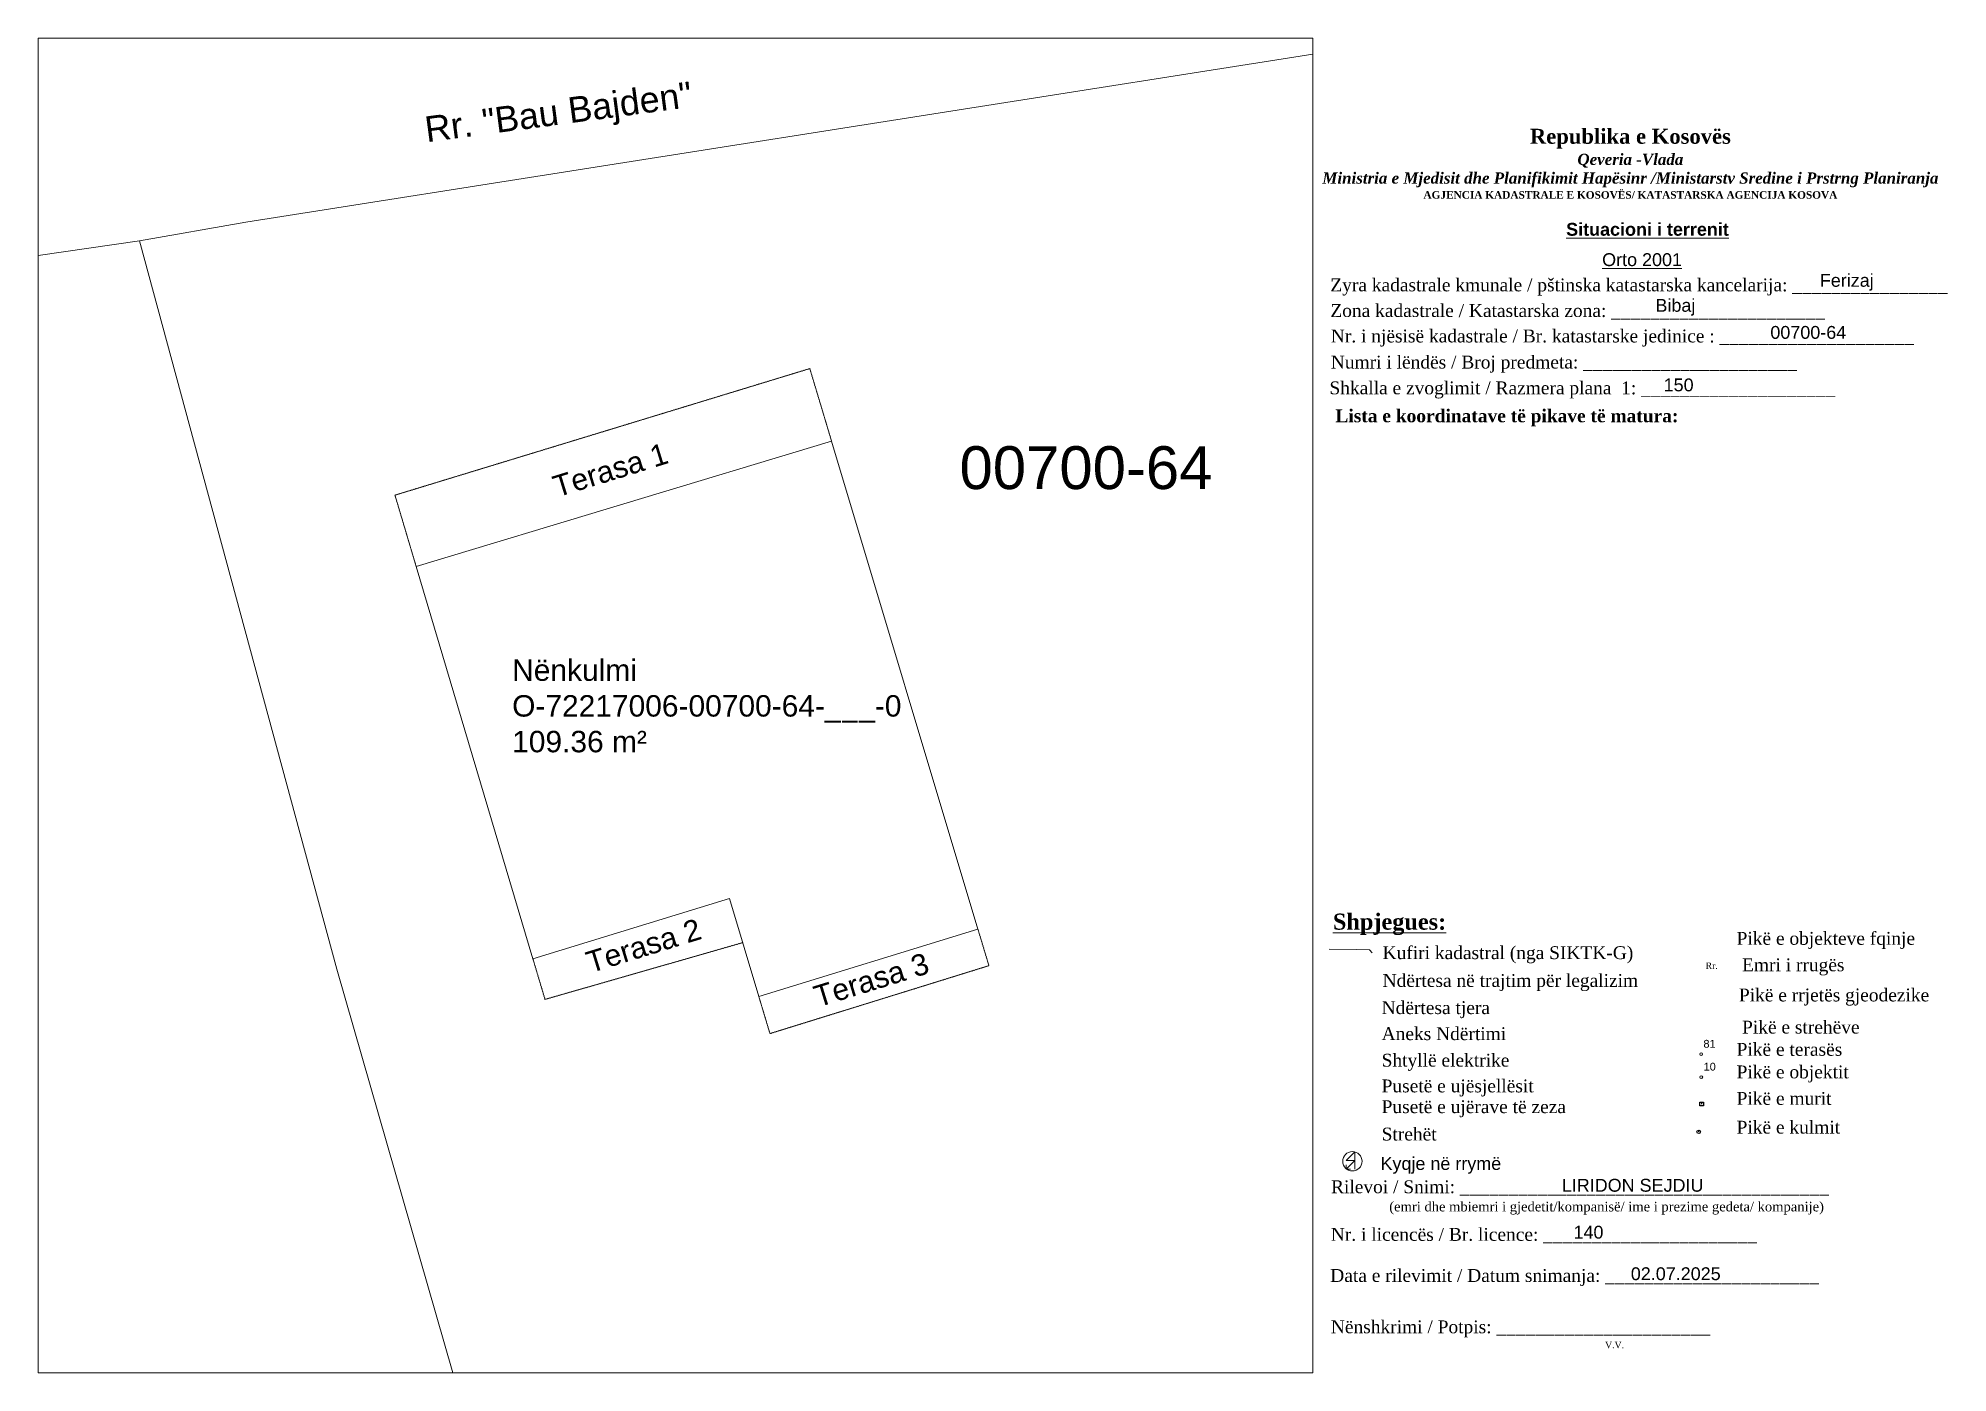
# Paper-space layout 'Situacioni' of a CAD drawing. Header units: metres, sheet in millimetres. Extents: x 0 to 297, y 0 to 208.
# The model-space entities are those that its viewports show. They can reach past a viewport. Long polylines and large blocks are cut down to what shows.
import ezdxf

# ---------------------------------------------------------------- set-up
doc = ezdxf.new("R2010")
doc.units = ezdxf.units.M
doc.linetypes.add('DASHED', pattern=[0.75, 0.5, -0.25])
doc.layers.get('0').update_dxf_attribs({"lineweight": 0})
for name, color, linetype, lineweight in [('Etazha 0 pikat', 1, 'Continuous', 0), ('Etazha 0 terasa', 6, 'Continuous', 0), ('kati 2 terasa pikat', 40, 'Continuous', 0), ('kati 2-nenkulm', 42, 'Continuous', 0), ('Korniza e jashtme', 7, 'Continuous', 0), ('kyqje-rryme', 1, 'Continuous', 0), ('Nr Parceles Baze', 7, 'Continuous', 0), ('Parc-Kojshi', 251, 'Continuous', 0), ('Parcela Baze', 7, 'Continuous', 0), ('Parcela kadastrale', 7, 'Continuous', 0)]:
    doc.layers.add(name, color=color, linetype=linetype, lineweight=lineweight)
doc.styles.get("Standard").update_dxf_attribs({"font": 'arial.ttf'})

# ---------------------------------------------------------------- blocks, each defined once
blk = doc.blocks.new('*U80')
at = {"color": 0, "linetype": 'ByBlock', "lineweight": -2, "transparency": 16777216}
blk.add_line((0, 0), (0, 0), dxfattribs=at)
blk.add_circle((0, 0), 0.5, dxfattribs=at)
blk = doc.blocks.new('*U81', base_point=(344.98, 90.05, 619.9))
at = {"layer": 'Etazha 0 terasa', "linetype": 'ByBlock', "insert": (345.34, 91.04), "char_height": 1.217, "attachment_point": 7}
blk.add_mtext('81', dxfattribs=at)
blk = doc.blocks.new('*U82', base_point=(344.98, 90.05, 619.9))
at = {"layer": 'Etazha 0 terasa', "linetype": 'ByBlock', "lineweight": -2}
blk.add_blockref('*U81', (344.98, 90.05, 619.9), dxfattribs=at)
blk = doc.blocks.new('*U83', base_point=(344.98, 90.05, 619.9))
at = {"layer": 'Etazha 0 terasa', "linetype": 'ByBlock', "lineweight": -2}
blk.add_blockref('*U82', (344.98, 90.05, 619.9), dxfattribs=at)
at = {"layer": 'Etazha 0 terasa', "linetype": 'ByBlock', "lineweight": -2, "xscale": 0.4424959465003713, "yscale": 0.4424959465003713, "zscale": 0.4424959465003713}
blk.add_blockref('*U80', (344.98, 90.05, 619.9), dxfattribs=at)
blk = doc.blocks.new('*U84', base_point=(342.04, 86.06, 620.6))
at = {"layer": 'Etazha 0 pikat', "linetype": 'ByBlock', "insert": (342.4, 87.06), "char_height": 1.217, "attachment_point": 7}
blk.add_mtext('10', dxfattribs=at)
blk = doc.blocks.new('*U85', base_point=(342.04, 86.06, 620.6))
at = {"layer": 'Etazha 0 pikat', "linetype": 'ByBlock', "lineweight": -2}
blk.add_blockref('*U84', (342.04, 86.06, 620.6), dxfattribs=at)
blk = doc.blocks.new('*U86', base_point=(342.04, 86.06, 620.6))
at = {"layer": 'Etazha 0 pikat', "linetype": 'ByBlock', "lineweight": -2, "xscale": 0.4424959465003713, "yscale": 0.4424959465003713, "zscale": 0.4424959465003713}
blk.add_blockref('*U80', (342.04, 86.06, 620.6), dxfattribs=at)
at = {"layer": 'Etazha 0 pikat', "linetype": 'ByBlock', "lineweight": -2}
blk.add_blockref('*U85', (342.04, 86.06, 620.6), dxfattribs=at)
blk = doc.blocks.new('*U87')
at = {"color": 0, "linetype": 'ByBlock', "lineweight": -2, "transparency": 16777216}
blk.add_line((0, 0), (0, 0.5), dxfattribs=at)
blk.add_lwpolyline([(-0.5, -0.5), (-0.5, 0.5), (0.5, 0.5), (0.5, -0.5)], close=True, dxfattribs=at)
blk = doc.blocks.new('*U88')
at = {"color": 0, "linetype": 'ByBlock', "lineweight": -2, "transparency": 16777216}
blk.add_line((0, 0), (0, 0.5), dxfattribs=at)
blk.add_circle((0, 0), 0.5, dxfattribs=at)
blk = doc.blocks.new('kkyqje-rryme')
at = {"color": 1, "linetype": 'ByBlock', "lineweight": 0, "flags": 128}
for points in [[(0.036, -0.117), (0.036, 0.14), (-0.093, 0.011), (0.036, 0.011), (-0.093, -0.118)], [(-0.029, -0.118), (-0.093, -0.118), (-0.093, -0.053)]]:
    blk.add_lwpolyline(points, dxfattribs=at)
at = {"color": 1, "linetype": 'ByBlock', "lineweight": 0}
blk.add_circle((0, 0), 0.145, dxfattribs=at)
blk = doc.blocks.new('*U90', base_point=(330.34, 61.08, 601.69))
at = {"layer": 'kyqje-rryme', "linetype": 'ByBlock', "lineweight": -2, "xscale": 10.36363566774858, "yscale": 10.36363566774858, "zscale": 10.36363566774858}
blk.add_blockref('kkyqje-rryme', (330.34, 61.08, 601.69), dxfattribs=at)

msp = doc.modelspace()

# ---------------------------------------------------------------- linework, layer by layer
at = {"layer": 'kati 2 terasa pikat', "linetype": 'DASHED', "elevation": 632.392, "flags": 128}
for points in [[(7516678.654, 4692420.939), (7516678.159, 4692422.602), (7516687.841, 4692425.556), (7516688.349, 4692423.862)], [(7516691.765, 4692412.473), (7516692.021, 4692411.621), (7516686.911, 4692410.036), (7516686.651, 4692410.902)], [(7516686.275, 4692412.158), (7516681.661, 4692410.834), (7516681.378, 4692411.784)]]:
    msp.add_lwpolyline(points, dxfattribs=at)
at = {"layer": 'kati 2-nenkulm', "color": 0, "elevation": 632.392, "flags": 128}
msp.add_lwpolyline([(7516691.765, 4692412.473), (7516686.651, 4692410.902), (7516685.967, 4692413.185), (7516681.378, 4692411.784), (7516678.654, 4692420.939), (7516688.349, 4692423.862)], close=True, dxfattribs=at)
msp.add_lwpolyline([(7516685.967, 4692413.185), (7516686.651, 4692410.902)], dxfattribs=at)
at = {"layer": 'Parc-Kojshi'}
msp.add_lwpolyline([(7516653.89, 4692425.86), (7516672.2, 4692428.54)], dxfattribs=at)
at = {"layer": 'Parcela Baze', "flags": 128}
msp.add_lwpolyline([(7516718.331, 4692435.856), (7516674.68, 4692428.97), (7516672.2, 4692428.54), (7516676.8, 4692411.54), (7516688.82, 4692369.8), (7516700.45, 4692326.5), (7516700.84, 4692322.801), (7516704.59, 4692287.19), (7516735.21, 4692261.76), (7516728.88, 4692300.6), (7516744.84, 4692311.44), (7516742.12, 4692328.76), (7516742.58, 4692340.74), (7516732.02, 4692382.21)], close=True, dxfattribs=at)

# ---------------------------------------------------------------- texts
at = {"color": 0, "insert": (7516680.894, 4692418.768), "char_height": 0.5, "attachment_point": 1}
msp.add_mtext_dynamic_manual_height_columns('Nënkulmi^JO-72217006-00700-64-___-0^J109.36 m²', width=12.13785, gutter_width=5, heights=[0], dxfattribs=at)
at = {"layer": 'kati 2 terasa pikat', "color": 0, "char_height": 0.5, "attachment_point": 1, "rotation": 17.1164}
for s, insert in [('Terasa 1', (7516681.795, 4692423.026, 633.959)), ('Terasa 2', (7516682.571, 4692411.922, 633.959)), ('Terasa 3', (7516687.886, 4692411.124, 633.959))]:
    msp.add_mtext_dynamic_manual_height_columns(s, width=4.4752, gutter_width=5, heights=[0], dxfattribs=dict(at, insert=insert))
at = {"layer": 'Nr Parceles Baze'}
msp.add_text('Rr. "Bau Bajden"', height=0.6, rotation=7.5892, dxfattribs=at).set_placement((7516678.9, 4692430.837))
msp.add_text('00700-64', height=1, dxfattribs=at).set_placement((7516691.335, 4692422.744))

psp = doc.layouts.new('Situacioni')

# ---------------------------------------------------------------- linework, layer by layer
at = {"layer": 'Parcela kadastrale', "flags": 128}
psp.add_lwpolyline([(200.87, 66.16), (205.17, 66.1), (207.17, 66.01), (207.55, 65.58)], dxfattribs=at)

# ---------------------------------------------------------------- block references
at = {"color": 25, "linetype": 'ByBlock', "lineweight": -2, "xscale": 0.5349036802561624, "yscale": 0.5349036802561624, "zscale": 0.5349036802561624}
psp.add_blockref('*U87', (258.84, 42.04, 383.3), dxfattribs=at)
at = {"color": 97, "linetype": 'ByBlock', "lineweight": -2, "xscale": 0.5465772699824809, "yscale": 0.5465772699824809, "zscale": 0.5465772699824809}
psp.add_blockref('*U88', (258.37, 37.72, 397.83), dxfattribs=at)
at = {"layer": 'Etazha 0 pikat'}
psp.add_blockref('*U86', (258.78, 46.23, 620.6), dxfattribs=at)
at = {"layer": 'Etazha 0 terasa'}
psp.add_blockref('*U83', (258.75, 49.8, 619.9), dxfattribs=at)
at = {"layer": 'kyqje-rryme'}
psp.add_blockref('*U90', (204.49, 33.13, 601.69), dxfattribs=at)

# ---------------------------------------------------------------- texts
for s, p in [('%%UOrto 2001', (243.35, 172.42)), ('00700-64', (269.52, 161.1)), ('150', (252.92, 152.93)), ('Kyqje në rrymë', (208.86, 31.79)), ('LIRIDON SEJDIU', (237.07, 28.4)), ('140  ', (238.89, 21.1)), ('02.07.2025', (247.81, 14.64))]:
    psp.add_text(s, height=2).set_placement(p)
at = {"attachment_point": 1}
for s, insert, char_height, width in [('\\pxqc;{\\fBook Antiqua|b1|i0|c0|p18;\\H1.3333x;Republika e Kosovës\\fTimes New Roman|b1|i0|c0|p18;\\P\\fBook Antiqua|b1|i1|c0|p18;\\H0.75x;Qeveria -Vlada\\P\\fTimes New Roman|b1|i1|c0|p18;Ministria e Mjedisit dhe Planifikimit Hapësinr /Ministarstv Sredine i Prstrng Planiranja\\P\\fBook Antiqua|b1|i0|c0|p18;\\H0.66668x;AGJENCIA KADASTRALE E KOSOVËS/ KATASTARSKA AGENCIJA KOSOVA}', (151.83, 193.78), 1.74651, 191.8237), ('{\\fArial|b1|i0|c0|p34;\\LSituacioni i terrenit }', (237.75, 179.14), 2, 26.5502), ('{\\fTimes New Roman|b0|i0|c0|p18; Zyra kadastrale kmunale / pštinska katastarska kancelarija: ________________}', (200.3, 170.49), 2, 114.6874), ('Ferizaj', (277.22, 171.2), 2, 24.6598), ('{\\fTimes New Roman|b0|i0|c0|p18; Zona kadastrale / Katastarska zona: ______________________}', (200.31, 166.5), 2, 83.344), ('Bibaj', (251.64, 167.31), 2, 24.6598), ('{\\fTimes New Roman|b0|i0|c0|p18;Nr. i njësisë kadastrale / Br. katastarske jedinice : ____________________}', (201.14, 162.54), 2, 98.5379), ('{\\fTimes New Roman|b0|i0|c0|p18; Numri i lëndës / Broj predmeta: ______________________}', (200.38, 158.48), 2, 83.344), ('{\\fTimes New Roman|b0|i0|c0|p18; Shkalla e zvoglimit / Razmera plana  1: ____________________}', (200.17, 154.47), 2, 98.5379), ('{\\fTimes New Roman|b1|i0|c0|p18;Lista e koordinatave të pikave të matura:}', (201.85, 150.12), 2, 98.5379), ('{\\fTimes New Roman|b1|i0|c0|p18;\\LShpjegues:}', (201.46, 71.67), 2.5, 98.5379), ('{\\fTimes New Roman|b0|i0|c0|p18;Pikë e objekteve fqinje}', (264.27, 68.82, -3193.16), 2, 98.5379), ('{\\fTimes New Roman|b0|i0|c0|p18;Kufiri kadastral (nga SIKTK-G)}', (209.19, 66.59), 2, 98.5379), ('{\\fTimes New Roman|b0|i0|c0|p18;Rr.}', (259.45, 64.06, -1596.58), 1, 98.5379), ('{\\fTimes New Roman|b0|i0|c0|p18;Emri i rrugës }', (265.12, 64.7, -1596.58), 2, 98.5379), ('{\\fTimes New Roman|b0|i0|c0|p18;Ndërtesa në trajtim për legalizim}', (209.19, 62.27), 2, 98.5379), ('{\\fTimes New Roman|b0|i0|c0|p18;Pikë e rrjetës gjeodezike}', (264.63, 60.01, -1596.58), 2, 98.5379), ('{\\fTimes New Roman|b0|i0|c0|p18;Ndërtesa tjera}', (209.04, 58.04), 2, 98.5379), ('{\\fTimes New Roman|b0|i0|c0|p18;Aneks Ndërtimi}', (209.04, 53.99), 2, 98.5379), ('{\\fTimes New Roman|b0|i0|c0|p18;Pikë e strehëve}', (265.12, 55.01, -1596.58), 2, 98.5379), ('{\\fTimes New Roman|b0|i0|c0|p18;Pikë e terasës}', (264.27, 51.55, -3193.16), 2, 98.5379), ('{\\fTimes New Roman|b0|i0|c0|p18;Shtyllë elektrike}', (209.04, 49.86), 2, 98.5379), ('{\\fTimes New Roman|b0|i0|c0|p18;Pikë e objektit}', (264.27, 48.04, -3193.16), 2, 98.5379), ('{\\fTimes New Roman|b0|i0|c0|p18;Pusetë e ujësjellësit}', (209.04, 45.86), 2, 98.5379), ('{\\fTimes New Roman|b0|i0|c0|p18;Pusetë e ujërave të zeza}', (209.04, 42.63), 2, 98.5379), ('{\\fTimes New Roman|b0|i0|c0|p18;Pikë e murit}', (264.27, 43.92, -3193.16), 2, 98.5379), ('{\\fTimes New Roman|b0|i0|c0|p18;Pikë e kulmit}', (264.27, 39.44, -3193.16), 2, 98.5379), ('{\\fTimes New Roman|b0|i0|c0|p18;Strehët}', (209.04, 38.37), 2, 98.5379), ('{\\fTimes New Roman|b0|i0|c0|p18; Rilevoi / Snimi: ______________________________________\\P             \\H0.75x;(emri dhe mbiemri i gjedetit/kompanisë/ ime i prezime gedeta/ kompanije)}', (200.41, 30.17), 2, 87.3883), ('{\\fTimes New Roman|b0|i0|c0|p18; Nr. i licencës / Br. licence: ______________________\\P                                }', (200.38, 22.76), 2, 83.344), ('{\\fTimes New Roman|b0|i0|c0|p18; Data e rilevimit / Datum snimanja: ______________________\\P                                 }', (200.29, 16.37), 2, 83.344), ('{\\fTimes New Roman|b0|i0|c0|p18; Nënshkrimi / Potpis: ______________________\\P\\H0.5x;                                                                                                                   V.V.\\P\\H2.00001x;                                ', (200.39, 8.38), 2, 83.344)]:
    psp.add_mtext(s, dxfattribs=dict(at, insert=insert, char_height=char_height, width=width))

# ---------------------------------------------------------------- viewports
at = {"layer": 'Korniza e jashtme', "view_target_point": (370776.427, 310629.57)}
psp.add_viewport(center=(99.17, 104.05), size=(198.31, 207.652), view_center_point=(7145908.279, 4381788.123), view_height=31.1478, dxfattribs=at)

doc.saveas('drawing.dxf')
